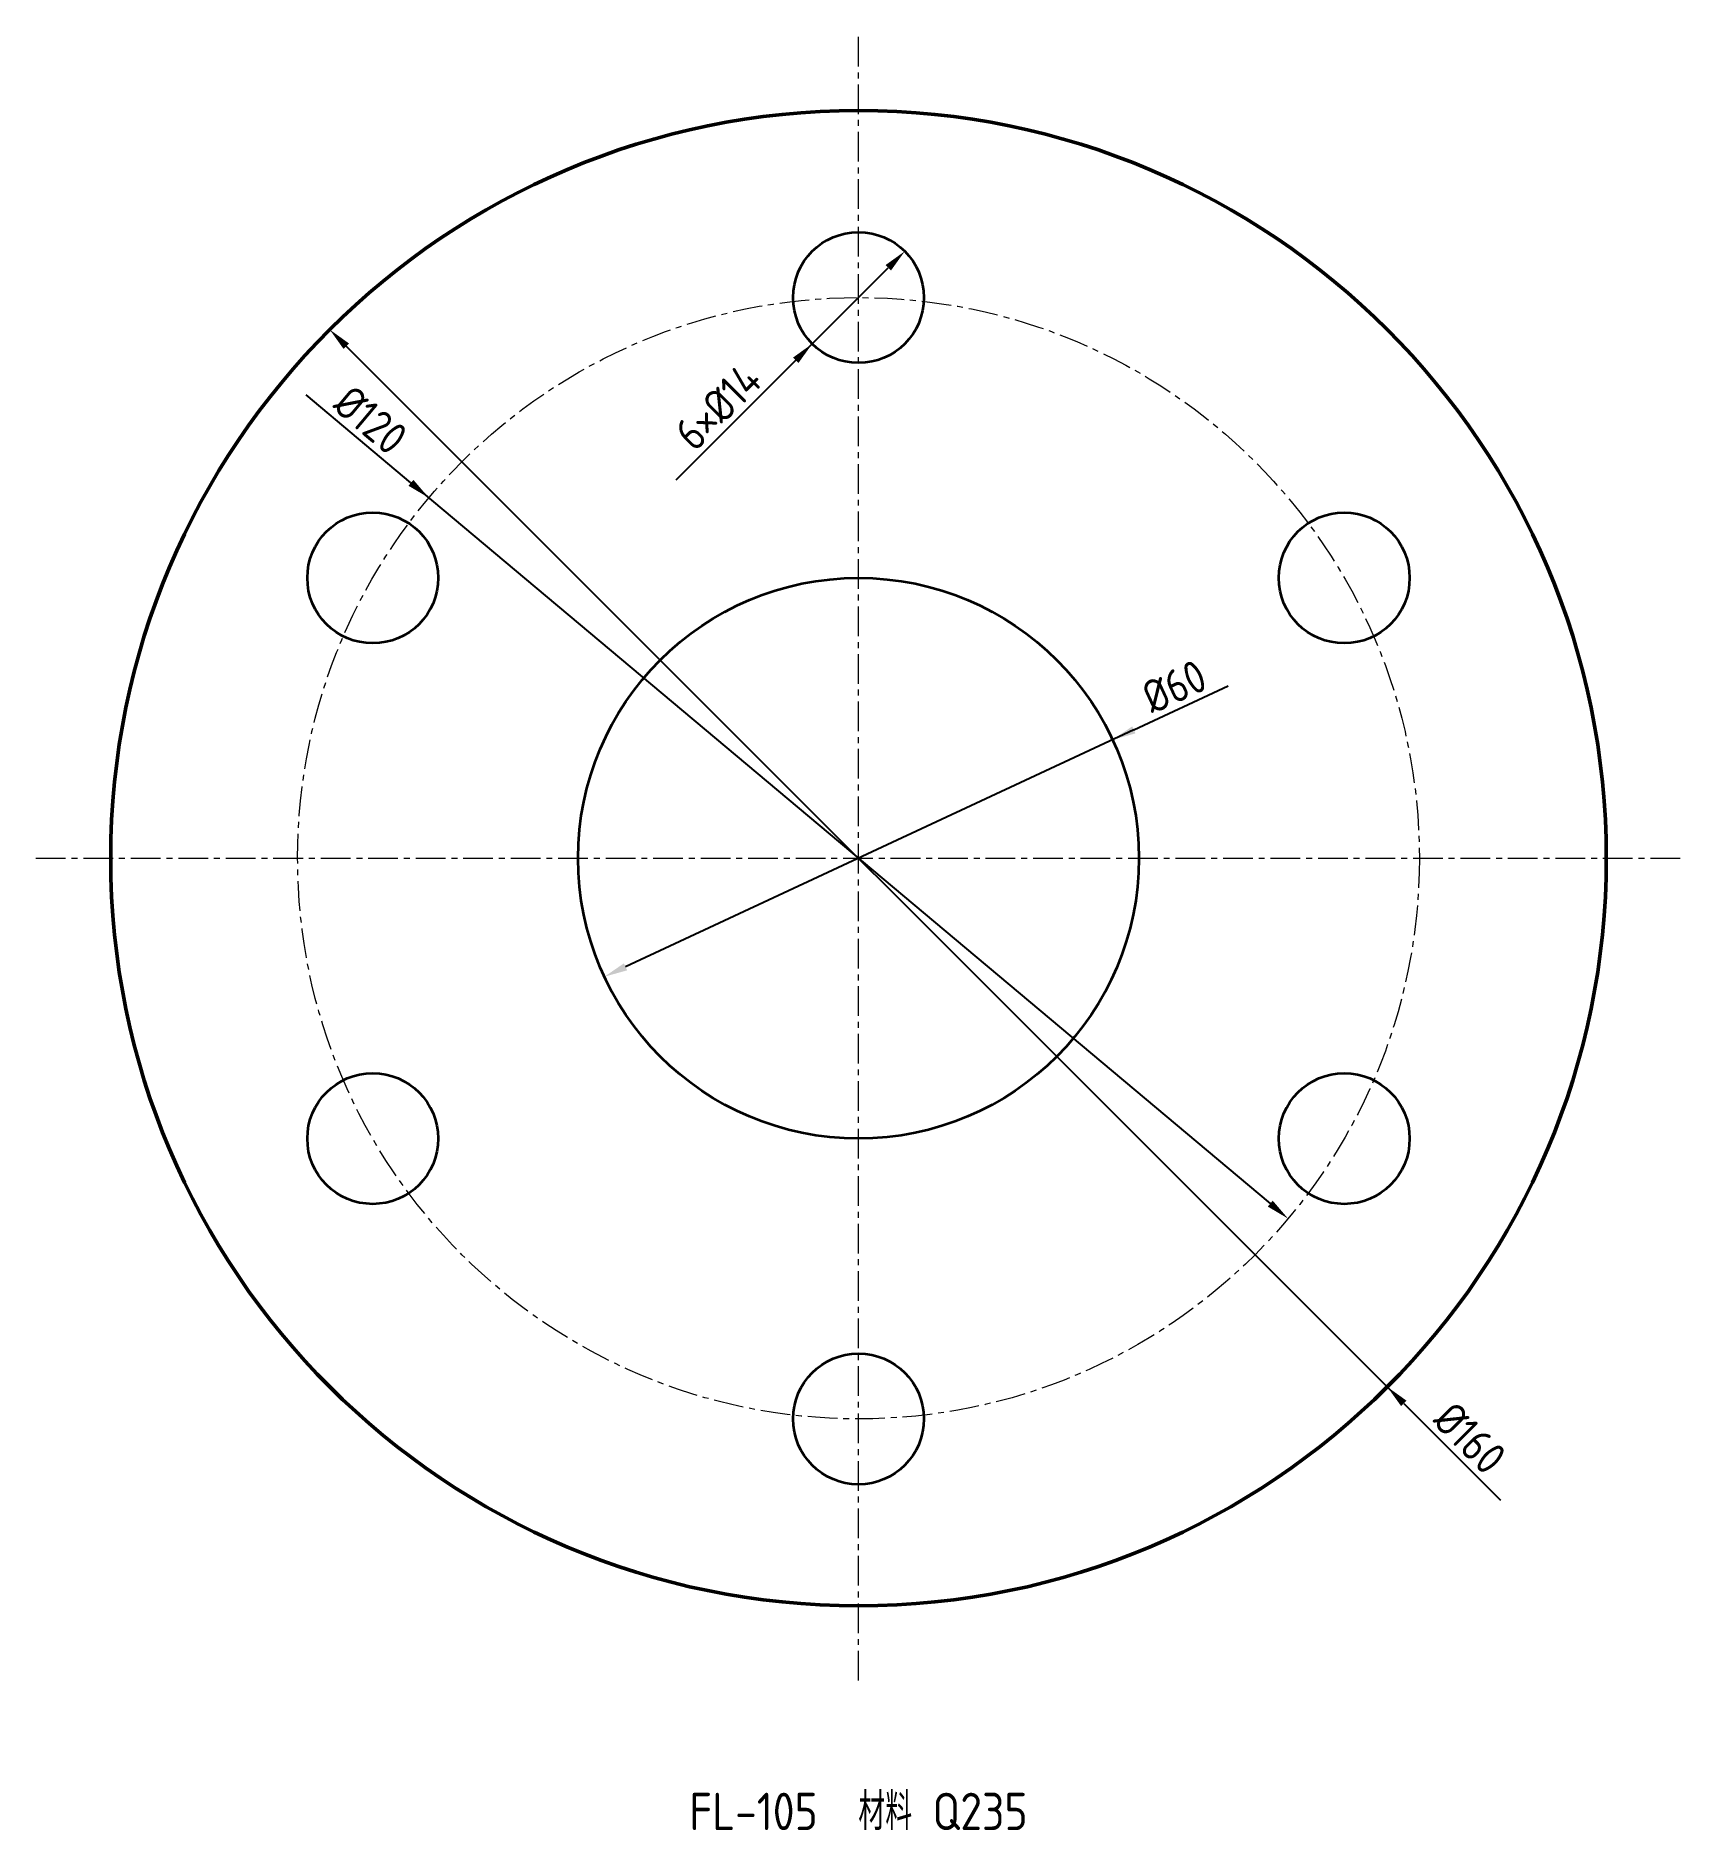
# Model space of a CAD drawing. Header units: millimetres. Extents: x -88 to 88, y -104 to 88.
import ezdxf
from ezdxf.enums import TextEntityAlignment as Align

# ---------------------------------------------------------------- set-up
doc = ezdxf.new("R2010")
doc.units = ezdxf.units.MM
doc.linetypes.add('CENTER', pattern=[5.08, 3.175, -0.635, 0.635, -0.635])
doc.layers.add('BORE', color=7, linetype='Continuous')
for name, color, linetype, lineweight in [('CENTER', 1, 'CENTER', 18), ('DIM', 3, 'Continuous', 18), ('HOLES', 7, 'Continuous', 35), ('OUTLINE', 7, 'Continuous', 50), ('TEXT', 7, 'Continuous', 25)]:
    doc.layers.add(name, color=color, linetype=linetype, lineweight=lineweight)
doc.styles.get("Standard").update_dxf_attribs({"font": 'gbenor.shx', "bigfont": 'gbcbig.shx'})
doc.dimstyles.new('AGENTCAD', dxfattribs={"dimtxt": 3.5, "dimasz": 2.5, "dimexe": 1.25, "dimexo": 0.625, "dimtad": 1, "dimdsep": 46, "dimtxsty": 'Standard', "dimcen": 2.5, "dimazin": 3, "dimtfac": 1, "dimtmove": 0, "dimatfit": 3})

msp = doc.modelspace()

# ---------------------------------------------------------------- linework, layer by layer
at = {"layer": 'BORE', "lineweight": 35}
msp.add_circle((0, 0), 30, dxfattribs=at)
at = {"layer": 'CENTER', "linetype": 'CENTER'}
for p, q in [((0, -88), (0, 88)), ((-88, 0), (88, 0))]:
    msp.add_line(p, q, dxfattribs=at)
msp.add_circle((0, 0), 60, dxfattribs=at)
at = {"layer": 'HOLES'}
for centre in [(0, 60), (-51.962, 30), (51.962, 30), (-51.962, -30), (51.962, -30), (0, -60)]:
    msp.add_circle(centre, 7, dxfattribs=at)
at = {"layer": 'OUTLINE'}
msp.add_circle((0, 0), 80, dxfattribs=at)

# ---------------------------------------------------------------- texts
at = {"layer": 'TEXT'}
msp.add_text('FL-105  材料 Q235', height=4, dxfattribs=at).set_placement((0, -100), align=Align.TOP_CENTER)

# ---------------------------------------------------------------- dimensions: what is measured, and where the dimension line sits
at = {"layer": 'DIM'}
for p1, p2, text in [((4.95, 64.95), (-4.95, 55.05), '6×Ø14'), ((-56.569, 56.569), (56.569, -56.569), 'Ø160'), ((45.963, -38.567), (-45.963, 38.567), 'Ø120'), ((-27.189, -12.679), (27.189, 12.679), 'Ø60')]:
    msp.add_diameter_dim_2p(p1=p1, p2=p2, text=text, dimstyle='AGENTCAD', override={"dimtxt": 3.5}, dxfattribs=at).render()

doc.saveas('drawing.dxf')
